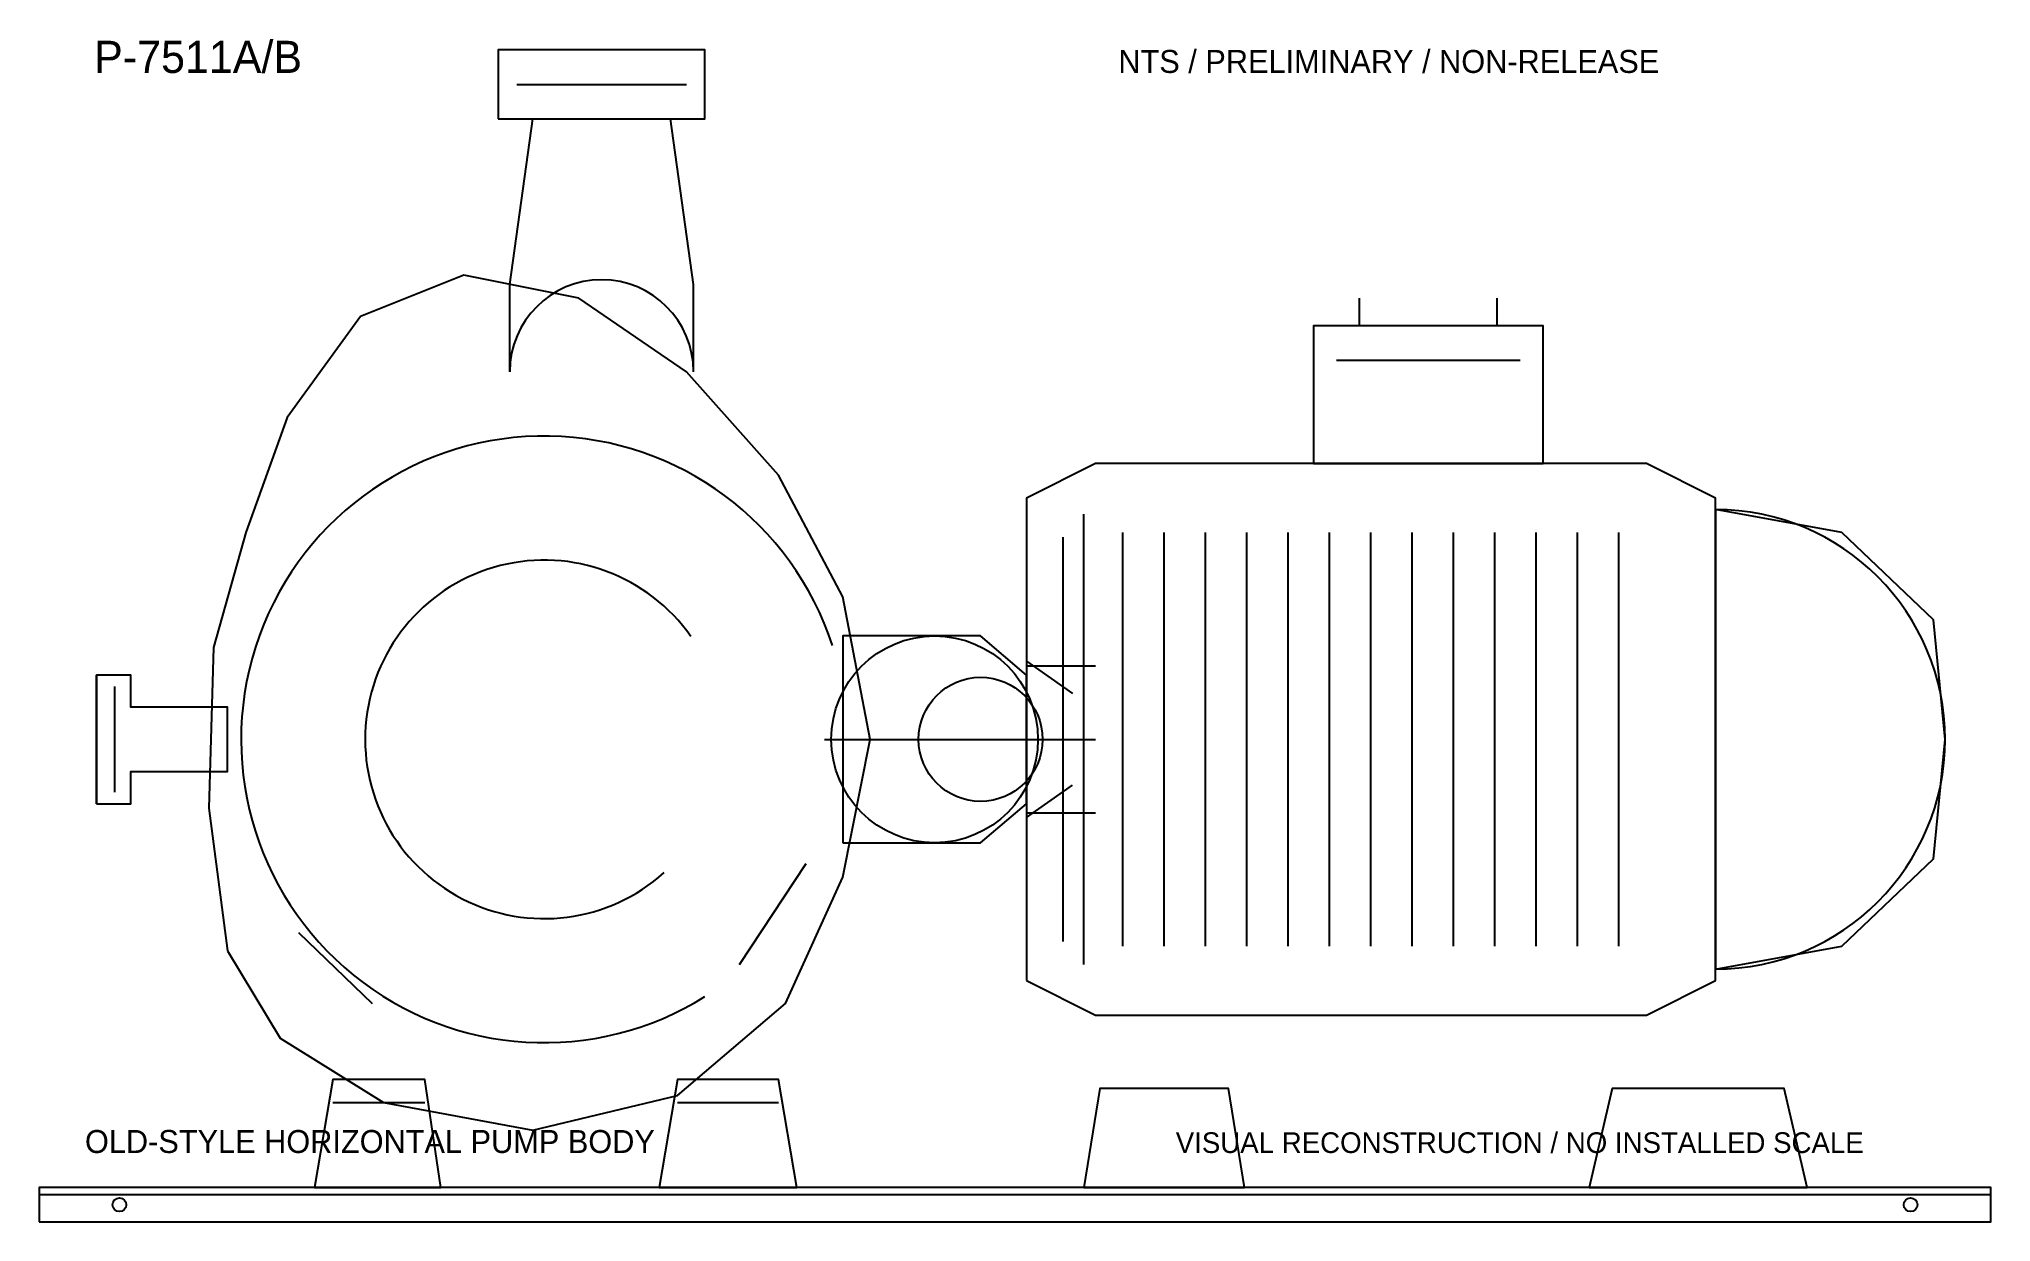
# Model space of a CAD drawing. Extents: x 0 to 850, y 0 to 515.
import ezdxf

# ---------------------------------------------------------------- set-up
doc = ezdxf.new("R2010")
doc.units = 0
for name, color, linetype in [('CENTERLINE', 7, 'Continuous'), ('EQUIP-CASING', 7, 'Continuous'), ('EQUIP-COUPLING', 7, 'Continuous'), ('EQUIP-MOTOR', 7, 'Continuous'), ('EQUIP-SUPPORT', 7, 'Continuous'), ('TEXT', 7, 'Continuous')]:
    doc.layers.add(name, color=color, linetype=linetype)

msp = doc.modelspace()

# ---------------------------------------------------------------- linework, layer by layer
at = {"layer": 'CENTERLINE'}
msp.add_line((0, 12), (850, 12), dxfattribs=at)
at = {"layer": 'EQUIP-CASING'}
for p, q in [((208, 495), (282, 495)), ((205, 408), (215, 480)), ((285, 408), (275, 480)), ((205, 370), (205, 408)), ((285, 370), (285, 408)), ((25, 182), (25, 238)), ((33, 187), (33, 233)), ((305, 112), (334, 156)), ((113, 126), (145, 95))]:
    msp.add_line(p, q, dxfattribs=at)
for points in [[(200, 480), (290, 480), (290, 510), (200, 510)], [(82, 118), (105, 80), (150, 52), (215, 40), (278, 55), (325, 95), (350, 150), (362, 210), (350, 272), (322, 325), (282, 370), (235, 402), (185, 412), (140, 394), (108, 350), (90, 300), (76, 250), (74, 180)], [(25, 182), (40, 182), (40, 196), (82, 196), (82, 224), (40, 224), (40, 238), (25, 238)]]:
    msp.add_lwpolyline(points, close=True, dxfattribs=at)
for centre, radius, start, end in [((245, 370), 40, 0, 180), ((220, 210), 132, 18, 302), ((220, 210), 78, 35, 312)]:
    msp.add_arc(centre, radius, start, end, dxfattribs=at)
at = {"layer": 'EQUIP-COUPLING'}
for p, q in [((430, 244), (450, 230)), ((342, 210), (460, 210)), ((430, 176), (450, 190))]:
    msp.add_line(p, q, dxfattribs=at)
msp.add_lwpolyline([(350, 165), (410, 165), (430, 182), (430, 238), (410, 255), (350, 255)], close=True, dxfattribs=at)
for centre, radius in [((390, 210), 45), ((410, 210), 27)]:
    msp.add_circle(centre, radius, dxfattribs=at)
at = {"layer": 'EQUIP-MOTOR'}
for p, q in [((575, 390), (575, 402)), ((635, 390), (635, 402)), ((565, 375), (645, 375)), ((455, 112), (455, 308)), ((446, 122), (446, 298)), ((472, 120), (472, 300)), ((490, 120), (490, 300)), ((508, 120), (508, 300)), ((526, 120), (526, 300)), ((544, 120), (544, 300)), ((562, 120), (562, 300)), ((580, 120), (580, 300)), ((598, 120), (598, 300)), ((616, 120), (616, 300)), ((634, 120), (634, 300)), ((652, 120), (652, 300)), ((670, 120), (670, 300)), ((688, 120), (688, 300)), ((430, 242), (460, 242)), ((430, 178), (460, 178))]:
    msp.add_line(p, q, dxfattribs=at)
for points in [[(555, 330), (655, 330), (655, 390), (555, 390)], [(430, 105), (460, 90), (700, 90), (730, 105), (730, 315), (700, 330), (460, 330), (430, 315)], [(730, 110), (785, 120), (825, 158), (830, 210), (825, 262), (785, 300), (730, 310)]]:
    msp.add_lwpolyline(points, close=True, dxfattribs=at)
msp.add_arc((730, 210), 100, -90, 90, dxfattribs=at)
at = {"layer": 'EQUIP-SUPPORT'}
for p, q in [((128, 52), (168, 52)), ((278, 52), (322, 52))]:
    msp.add_line(p, q, dxfattribs=at)
for points in [[(120, 15), (175, 15), (168, 62), (128, 62)], [(270, 15), (330, 15), (322, 62), (278, 62)], [(455, 15), (525, 15), (518, 58), (462, 58)], [(675, 15), (770, 15), (760, 58), (685, 58)], [(0, 0), (850, 0), (850, 15), (0, 15)]]:
    msp.add_lwpolyline(points, close=True, dxfattribs=at)
for centre in [(35, 7.5), (815, 7.5)]:
    msp.add_circle(centre, 3, dxfattribs=at)

# ---------------------------------------------------------------- texts
at = {"layer": 'TEXT'}
for s, height, p in [('P-7511A/B', 14, (24, 500)), ('NTS / PRELIMINARY / NON-RELEASE', 10, (470, 500)), ('OLD-STYLE HORIZONTAL PUMP BODY', 10, (20, 30)), ('VISUAL RECONSTRUCTION / NO INSTALLED SCALE', 9, (495, 30))]:
    msp.add_text(s, height=height, dxfattribs=at).set_placement(p)

doc.saveas('drawing.dxf')
